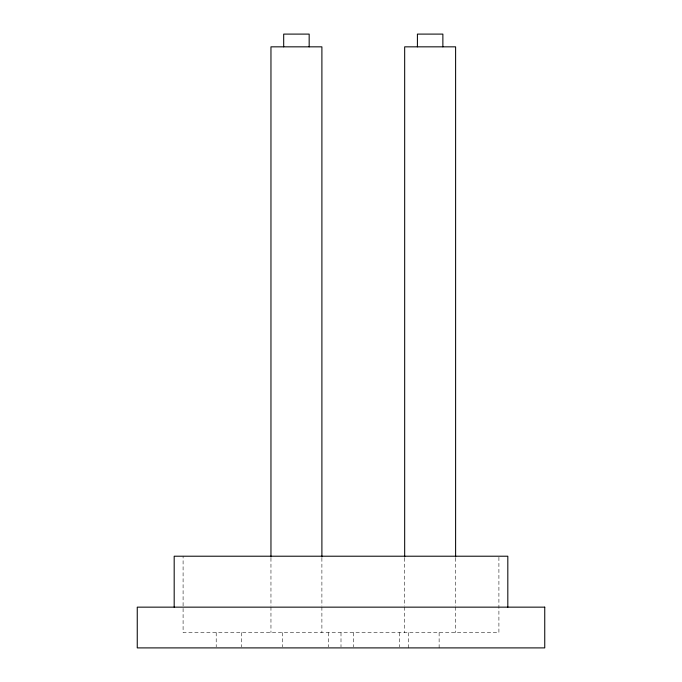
<?xml version="1.0" encoding="UTF-8"?>
<svg xmlns="http://www.w3.org/2000/svg" width="682" height="682" viewBox="0 0 682 682"><rect width="100%" height="100%" fill="white"/><g stroke="black" fill="none" stroke-linecap="round" stroke-linejoin="round"><path stroke-width="0.51" stroke-dasharray="3.41 2.56" d="M498.909 557.271L498.909 632.615L183.091 632.615L183.091 556.214M455.61 558.064L455.61 605.991M455.61 607.057L455.61 632.615M439.123 632.615L439.123 647.9M408.561 632.615L408.561 647.9M404.673 558.064L404.673 605.991M404.673 607.057L404.673 632.615M399.575 632.615L399.575 646.877M353.736 632.615L353.736 646.877M341 632.615L341 646.877M328.264 632.615L328.264 646.877M321.895 558.064L321.895 605.991M321.895 607.057L321.895 632.615M282.425 632.615L282.425 646.877M270.959 558.064L270.959 605.991M270.959 607.057L270.959 632.615M241.675 632.615L241.675 646.877M216.203 632.615L216.203 646.877"/><path stroke-width="1.02" d="M507.817 607.151L507.817 556.214L174.183 556.214L174.183 607.151M455.61 556.998L455.61 46.836L404.673 46.836L404.673 556.998M442.874 46.836L442.874 34.1L417.41 34.1L417.41 46.836M321.895 556.998L321.895 46.836L270.959 46.836L270.959 556.998M309.168 46.836L309.168 34.1L283.695 34.1L283.695 46.836M544.748 607.151L137.252 607.151L137.252 647.9L544.748 647.9L544.748 607.151"/></g></svg>
